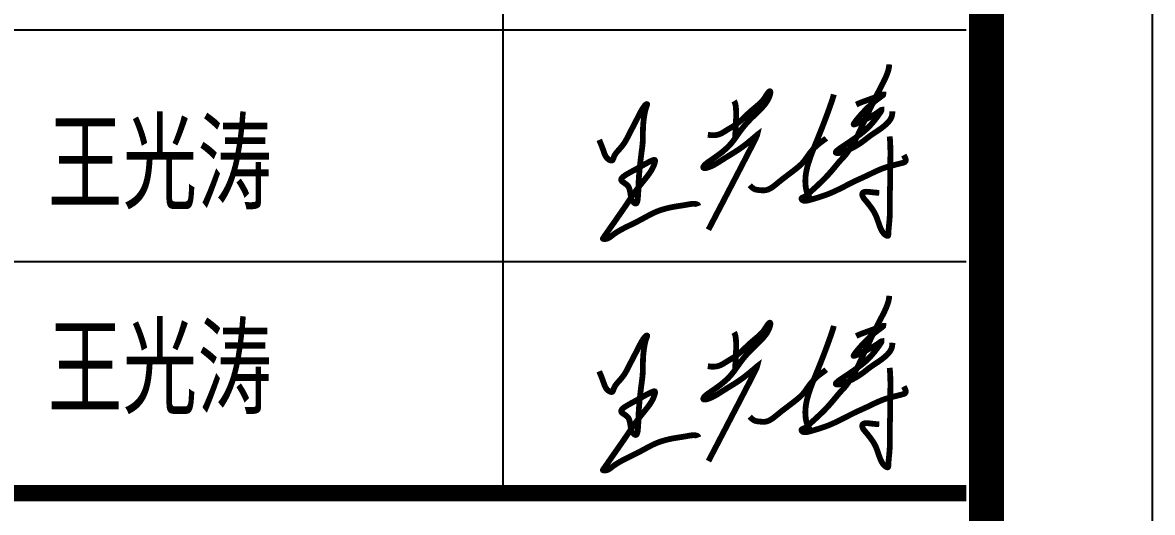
# Model space of a CAD drawing. Extents: x -33967 to 1773478, y -1022458 to -784650.
# Drawn here: x 860261 to 867071, y -1013893 to -1010937 of the extents above; entities that cross this region are included whole.
import ezdxf

# ---------------------------------------------------------------- set-up
doc = ezdxf.new("R2010")
doc.units = 0
doc.header["$LTSCALE"] = 1000
doc.header["$MEASUREMENT"] = 0
for name, color, linetype in [('PUB_TITLE', 4, 'Continuous'), ('TEXT', 7, 'Continuous'), ('图框文字', 120, 'Continuous')]:
    doc.layers.add(name, color=color, linetype=linetype)
doc.styles.add('_gyy_title_ST', font='', dxfattribs={"width": 0.8})
doc.styles.get('_gyy_title_ST').set_extended_font_data('SimSun')

# ---------------------------------------------------------------- blocks, each defined once
blk = doc.blocks.new('2')
at = {"color": 2, "lineweight": 25, "const_width": 25}
for points in [[(2532270.417695249, 1890332.817943089), (2532269.45811344, 1890320.720332131), (2532266.766886177, 1890308.048372529), (2532262.62529071, 1890294.914480654), (2532257.314604287, 1890281.431072879), (2532251.116104155, 1890267.710565573), (2532244.311067563, 1890253.86537511), (2532237.180771759, 1890240.007917859), (2532230.006493993, 1890226.250610193), (2532223.018711252, 1890212.683044633), (2532216.244699491, 1890199.303518292), (2532209.660934404, 1890186.087504435), (2532203.243891687, 1890173.010476328), (2532196.970047033, 1890160.047907232), (2532190.815876139, 1890147.175270413), (2532184.757854698, 1890134.368039135), (2532178.772458406, 1890121.601686662), (2532172.849970773, 1890108.881663759), (2532167.035906573, 1890096.333331199), (2532161.389588395, 1890084.112027253), (2532155.970338828, 1890072.373090197), (2532150.837480462, 1890061.271858302), (2532146.050335887, 1890050.963669843), (2532141.668227691, 1890041.603863091), (2532137.750478464, 1890033.347776321), (2532134.333909014, 1890026.29590247), (2532131.365333023, 1890020.32935313), (2532128.76906239, 1890015.27439456), (2532126.469409015, 1890010.957293015), (2532124.390684798, 1890007.204314752), (2532122.457201641, 1890003.841726029), (2532120.593271441, 1890000.695793103), (2532118.723206099, 1889997.592782231), (2532116.784273006, 1889994.389618583), (2532114.765561513, 1889991.065862985), (2532112.669116463, 1889987.631735176), (2532110.496982696, 1889984.097454895), (2532108.251205055, 1889980.473241882), (2532105.933828382, 1889976.769315876), (2532103.546897519, 1889972.995896615), (2532101.092457308, 1889969.16320384), (2532098.572893809, 1889965.284182482), (2532095.99195795, 1889961.382678245), (2532093.353741881, 1889957.485262025), (2532090.662337748, 1889953.618504719), (2532087.921837699, 1889949.808977223), (2532085.136333882, 1889946.083250433), (2532082.309918444, 1889942.467895246), (2532079.446683532, 1889938.989482559), (2532076.541515708, 1889935.651759468), (2532073.552479184, 1889932.367177865), (2532070.428432586, 1889929.025365845), (2532067.118234541, 1889925.5159515), (2532063.570743675, 1889921.728562922), (2532059.734818614, 1889917.552828206), (2532055.559317984, 1889912.878375444), (2532050.993100411, 1889907.594832729), (2532045.990815674, 1889901.621314331), (2532040.530278162, 1889894.994879226), (2532034.595093416, 1889887.782072567), (2532028.168866976, 1889880.049439508), (2532021.235204386, 1889871.863525201), (2532013.777711185, 1889863.290874799), (2532005.779992915, 1889854.398033457), (2531997.225655117, 1889845.251546325), (2531988.138889853, 1889835.934421498), (2531978.706235263, 1889826.595518832), (2531969.154816006, 1889817.400161124), (2531959.711756743, 1889808.51367117), (2531950.604182133, 1889800.101371765), (2531942.059216836, 1889792.328585707), (2531934.303985511, 1889785.360635792), (2531927.56561282, 1889779.362844818), (2531922.00472551, 1889774.450347914), (2531917.515958687, 1889770.537529555), (2531913.927449544, 1889767.48858655), (2531911.067335275, 1889765.167715707), (2531908.763753073, 1889763.439113836), (2531906.844840132, 1889762.166977745), (2531905.138733646, 1889761.215504244), (2531903.473570809, 1889760.44889014), (2531901.718406389, 1889759.749196856), (2531899.905965453, 1889759.069944266), (2531898.109890644, 1889758.382516857), (2531896.403824603, 1889757.658299117), (2531894.861409973, 1889756.868675531), (2531893.556289396, 1889755.985030589), (2531892.562105515, 1889754.978748776), (2531891.952500971, 1889753.82121458), (2531891.785094421, 1889752.499482713), (2531892.053408583, 1889751.063288796), (2531892.734942188, 1889749.578038671), (2531893.807193967, 1889748.109138184), (2531895.247662652, 1889746.72199318), (2531897.033846976, 1889745.482009503), (2531899.143245669, 1889744.454592997), (2531901.553357464, 1889743.705149508), (2531904.252931931, 1889743.286139998), (2531907.275722, 1889743.198245905), (2531910.666731439, 1889743.429203786), (2531914.470964016, 1889743.966750196), (2531918.7334235, 1889744.79862169), (2531923.49911366, 1889745.912554827), (2531928.813038263, 1889747.29628616), (2531934.720201079, 1889748.937552247), (2531941.231511728, 1889750.817957872), (2531948.221503248, 1889752.894580726), (2531955.530614525, 1889755.11836673), (2531962.99928445, 1889757.440261806), (2531970.467951912, 1889759.811211873), (2531977.777055799, 1889762.182162851), (2531984.767034999, 1889764.504060662), (2531991.278328403, 1889766.727851225), (2531997.196038477, 1889768.818447195), (2532002.583921995, 1889770.79662816), (2532007.550399312, 1889772.697140445), (2532012.20389078, 1889774.554730373), (2532016.652816752, 1889776.404144266), (2532021.005597583, 1889778.280128448), (2532025.370653624, 1889780.217429241), (2532029.856405229, 1889782.25079297), (2532034.548429445, 1889784.407471714), (2532039.440930088, 1889786.684740585), (2532044.505267668, 1889789.072380451), (2532049.712802697, 1889791.560172181), (2532055.034895684, 1889794.137896643), (2532060.44290714, 1889796.795334707), (2532065.908197575, 1889799.52226724), (2532071.402127501, 1889802.308475112), (2532076.905944832, 1889805.14510166), (2532082.440447111, 1889808.028740102), (2532088.036319284, 1889810.957346127), (2532093.724246301, 1889813.92887542), (2532099.534913107, 1889816.941283671), (2532105.49900465, 1889819.992526565), (2532111.647205879, 1889823.080559792), (2532118.010201741, 1889826.203339038), (2532124.59822055, 1889829.354732226), (2532131.339664097, 1889832.512256225), (2532138.142477539, 1889835.649340138), (2532144.914606034, 1889838.739413067), (2532151.563994738, 1889841.755904118), (2532157.998588811, 1889844.672242393), (2532164.126333408, 1889847.461856996), (2532169.855173687, 1889850.098177031), (2532175.121012272, 1889852.563147898), (2532179.971581644, 1889854.872780188), (2532184.482571752, 1889857.051600789), (2532188.729672544, 1889859.124136588), (2532192.788573966, 1889861.114914474), (2532196.734965967, 1889863.048461334), (2532200.644538495, 1889864.949304056), (2532204.592981498, 1889866.841969528), (2532208.638255671, 1889868.744512349), (2532212.767404702, 1889870.649097963), (2532216.949743029, 1889872.541419525), (2532221.154585088, 1889874.407170191), (2532225.351245316, 1889876.232043116), (2532229.509038148, 1889878.001731455), (2532233.597278022, 1889879.701928363), (2532237.585279375, 1889881.318326995), (2532241.462131455, 1889882.843092745), (2532245.296022761, 1889884.29427996), (2532249.174916603, 1889885.696415222), (2532253.186776293, 1889887.074025115), (2532257.419565141, 1889888.451636225), (2532261.961246458, 1889889.853775133), (2532266.899783555, 1889891.304968425), (2532272.323139744, 1889892.829742685), (2532278.281604225, 1889894.443937864), (2532284.674769769, 1889896.12864739), (2532291.364555034, 1889897.856278059), (2532298.212878682, 1889899.599236664), (2532305.081659372, 1889901.329930003), (2532311.832815764, 1889903.020764869), (2532318.328266519, 1889904.644148058), (2532324.429930297, 1889906.172486367), (2532329.981655801, 1889907.635416805), (2532334.755011911, 1889909.291497244), (2532338.503497549, 1889911.456515772), (2532340.980611639, 1889914.446260477), (2532341.939853103, 1889918.576519446), (2532341.134720865, 1889924.163080765), (2532338.318713846, 1889931.521732524), (2532333.245330971, 1889940.968262809)], [(2531487.562876066, 1890028.778338225), (2531501.426773776, 1890026.862557085), (2531513.554540931, 1890026.566842255), (2531524.148054552, 1890027.618890974), (2531533.40919166, 1890029.74640048), (2531541.539829276, 1890032.677068013), (2531548.74184442, 1890036.138590809), (2531555.217114114, 1890039.85866611), (2531561.167515379, 1890043.564991152), (2531566.768313857, 1890047.039356924), (2531572.088329667, 1890050.279929409), (2531577.169771549, 1890053.338968341), (2531582.054848245, 1890056.268733452), (2531586.785768496, 1890059.121484476), (2531591.40474104, 1890061.949481145), (2531595.95397462, 1890064.804983194), (2531600.475677975, 1890067.740250353), (2531605.001966416, 1890070.796998689), (2531609.524581533, 1890073.974769597), (2531614.025171484, 1890077.262560804), (2531618.48538443, 1890080.649370036), (2531622.88686853, 1890084.124195021), (2531627.211271943, 1890087.676033485), (2531631.440242829, 1890091.293883156), (2531635.555429347, 1890094.966741761), (2531639.553773166, 1890098.689108113), (2531643.493389986, 1890102.477485367), (2531647.447689017, 1890106.353877766), (2531651.49007947, 1890110.340289552), (2531655.693970554, 1890114.458724967), (2531660.13277148, 1890118.731188253), (2531664.879891456, 1890123.179683653), (2531670.008739694, 1890127.826215407), (2531675.557244213, 1890132.678118365), (2531681.421408272, 1890137.684049801), (2531687.461753943, 1890142.777997599), (2531693.538803295, 1890147.893949638), (2531699.513078398, 1890152.965893801), (2531705.245101322, 1890157.927817969), (2531710.595394138, 1890162.713710024), (2531715.424478914, 1890167.257557848), (2531719.630500145, 1890171.510769183), (2531723.262092014, 1890175.494431211), (2531726.405511128, 1890179.247050977), (2531729.147014094, 1890182.807135524), (2531731.572857518, 1890186.213191896), (2531733.769298009, 1890189.503727137), (2531735.822592173, 1890192.71724829), (2531737.818996616, 1890195.892262401), (2531739.82641549, 1890199.049856599), (2531741.839343119, 1890202.141438376), (2531743.833921371, 1890205.100995308), (2531745.786292114, 1890207.862514973), (2531747.672597216, 1890210.359984949), (2531749.468978547, 1890212.527392814), (2531751.151577973, 1890214.298726145), (2531752.696537363, 1890215.60797252), (2531754.079080974, 1890216.397065502), (2531755.270762609, 1890216.639722591), (2531756.242218462, 1890216.317607275), (2531756.964084726, 1890215.412383039), (2531757.406997594, 1890213.90571337), (2531757.541593259, 1890211.779261753), (2531757.338507913, 1890209.014691675), (2531756.768377749, 1890205.593666622), (2531755.795415672, 1890201.509157617), (2531754.358141436, 1890196.799365832), (2531752.388651507, 1890191.513799976), (2531749.819042348, 1890185.701968758), (2531746.581410427, 1890179.413380887), (2531742.607852207, 1890172.697545071), (2531737.830464156, 1890165.60397002), (2531732.181342737, 1890158.182164442), (2531725.635406406, 1890150.484082098), (2531718.338861564, 1890142.57145695), (2531710.480736606, 1890134.508468013), (2531702.250059923, 1890126.3592943), (2531693.835859907, 1890118.188114825), (2531685.427164951, 1890110.059108604), (2531677.213003446, 1890102.036454648), (2531669.382403785, 1890094.184331973), (2531662.08218408, 1890086.5498053), (2531655.29032132, 1890079.111482182), (2531648.942582218, 1890071.830855879), (2531642.974733483, 1890064.66941965), (2531637.322541825, 1890057.588666757), (2531631.921773954, 1890050.550090459), (2531626.708196581, 1890043.515184016), (2531621.617576418, 1890036.44544069), (2531616.585680378, 1890029.313049988), (2531611.548276199, 1890022.132986417), (2531606.441131823, 1890014.930920731), (2531601.200015193, 1890007.732523685), (2531595.76069425, 1890000.563466033), (2531590.058936937, 1889993.449418531), (2531584.030511196, 1889986.416051933), (2531577.611184969, 1889979.489036993), (2531570.763948465, 1889972.694044619), (2531563.560680958, 1889966.056746325), (2531556.100483987, 1889959.602813776), (2531548.482459093, 1889953.357918641), (2531540.805707818, 1889947.347732583), (2531533.1693317, 1889941.597927272), (2531525.67243228, 1889936.134174372), (2531518.414111099, 1889930.98214555), (2531511.483376163, 1889926.159260971), (2531504.92886135, 1889921.649934789), (2531498.789107001, 1889917.430329659), (2531493.102653462, 1889913.476608234), (2531487.908041075, 1889909.764933168), (2531483.243810183, 1889906.271467115), (2531479.14850113, 1889902.972372727), (2531475.660654259, 1889899.843812658), (2531472.816056871, 1889896.874479524), (2531470.639484093, 1889894.103185784), (2531469.152958011, 1889891.581273859), (2531468.378500712, 1889889.360086171), (2531468.338134279, 1889887.49096514), (2531469.0538808, 1889886.025253187), (2531470.547762359, 1889885.014292733), (2531472.841801041, 1889884.509426201), (2531475.935078721, 1889884.546104243), (2531479.734916428, 1889885.096210446), (2531484.125694979, 1889886.115736631), (2531488.991795193, 1889887.560674616), (2531494.217597887, 1889889.387016223), (2531499.687483879, 1889891.550753269), (2531505.285833986, 1889894.007877577), (2531510.897029027, 1889896.714380964), (2531516.436342946, 1889899.63328438), (2531521.942622197, 1889902.755725287), (2531527.485606362, 1889906.079870278), (2531533.135035019, 1889909.603885944), (2531538.960647752, 1889913.325938877), (2531545.03218414, 1889917.244195668), (2531551.419383765, 1889921.35682291), (2531558.191986207, 1889925.661987193), (2531565.39006113, 1889930.152354025), (2531572.934998527, 1889934.798584567), (2531580.718518474, 1889939.565838896), (2531588.632341046, 1889944.419277089), (2531596.56818632, 1889949.324059223), (2531604.417774371, 1889954.245345374), (2531612.072825275, 1889959.148295619), (2531619.425059108, 1889963.998070034), (2531626.38974848, 1889968.765329681), (2531632.97637614, 1889973.44273956), (2531639.217977372, 1889978.028465654), (2531645.14758746, 1889982.520673947), (2531650.798241689, 1889986.917530423), (2531656.202975342, 1889991.217201067), (2531661.394823702, 1889995.417851861), (2531666.406822054, 1889999.51764879), (2531671.260994024, 1890003.51139621), (2531675.9353166, 1890007.380451962), (2531680.396755117, 1890011.102812261), (2531684.612274905, 1890014.65647332), (2531688.548841298, 1890018.019431353), (2531692.173419625, 1890021.169682574), (2531695.452975221, 1890024.085223197), (2531698.354473416, 1890026.744049435), (2531700.427483778, 1890028.308634328), (2531699.551992808, 1890024.67935822), (2531693.190591246, 1890010.941078281), (2531678.805869829, 1889982.178651681), (2531653.860419294, 1889933.476935589), (2531615.816830379, 1889859.920787175), (2531562.137693823, 1889756.595063609), (2531490.285600361, 1889618.584622061)], [(2531018.809970345, 1890006.540691413), (2531024.359767056, 1889993.207472078), (2531028.818872174, 1889982.074891045), (2531032.354748399, 1889972.864322677), (2531035.134858433, 1889965.297141343), (2531037.326664975, 1889959.094721406), (2531039.097630727, 1889953.978437233), (2531040.615218389, 1889949.669663189), (2531042.046890661, 1889945.889773641), (2531043.53292791, 1889942.405004171), (2531045.104881165, 1889939.161035236), (2531046.767119118, 1889936.148408509), (2531048.524010465, 1889933.357665665), (2531050.379923899, 1889930.779348376), (2531052.339228114, 1889928.403998317), (2531054.406291804, 1889926.222157161), (2531056.585483663, 1889924.224366582), (2531058.872192531, 1889922.408564668), (2531061.225887835, 1889920.802275156), (2531063.597059146, 1889919.440418199), (2531065.936196037, 1889918.357913949), (2531068.19378808, 1889917.589682559), (2531070.320324849, 1889917.170644179), (2531072.266295914, 1889917.135718962), (2531073.982190849, 1889917.51982706), (2531075.435002599, 1889918.342853694), (2531076.657737602, 1889919.564544366), (2531077.699905671, 1889921.129609643), (2531078.611016617, 1889922.982760097), (2531079.440580251, 1889925.068706297), (2531080.238106386, 1889927.332158812), (2531081.053104832, 1889929.717828213), (2531081.935085403, 1889932.170425068), (2531082.930645755, 1889934.64872479), (2531084.074734926, 1889937.167762157), (2531085.3993898, 1889939.756636789), (2531086.93664726, 1889942.444448306), (2531088.71854419, 1889945.260296328), (2531090.777117475, 1889948.233280476), (2531093.144403997, 1889951.39250037), (2531095.85244064, 1889954.76705563), (2531098.915304376, 1889958.378286027), (2531102.275232525, 1889962.216491943), (2531105.856502497, 1889966.264213908), (2531109.583391699, 1889970.503992455), (2531113.380177541, 1889974.918368115), (2531117.171137431, 1889979.489881421), (2531120.880548778, 1889984.201072902), (2531124.432688991, 1889989.034483093), (2531127.771979737, 1889993.976774831), (2531130.923419722, 1889999.031100183), (2531133.932151914, 1890004.204733521), (2531136.843319275, 1890009.50494922), (2531139.702064774, 1890014.939021652), (2531142.553531373, 1890020.514225191), (2531145.442862041, 1890026.237834209), (2531148.415199741, 1890032.11712308), (2531151.505251046, 1890038.15572889), (2531154.705976958, 1890044.342739572), (2531157.999902085, 1890050.663605771), (2531161.369551035, 1890057.103778134), (2531164.797448417, 1890063.648707306), (2531168.266118838, 1890070.283843933), (2531171.758086907, 1890076.994638661), (2531175.255877233, 1890083.766542136), (2531178.742014731, 1890090.575790148), (2531182.199025549, 1890097.361759073), (2531185.609436145, 1890104.054610427), (2531188.955772973, 1890110.584505733), (2531192.22056249, 1890116.881606508), (2531195.386331151, 1890122.876074272), (2531198.435605413, 1890128.498070545), (2531201.350911733, 1890133.677756846), (2531204.116960603, 1890138.359844402), (2531206.727198677, 1890142.547243279), (2531209.177256644, 1890146.257413246), (2531211.462765194, 1890149.507814077), (2531213.579355018, 1890152.315905543), (2531215.522656805, 1890154.699147418), (2531217.288301245, 1890156.674999472), (2531218.871919029, 1890158.260921478), (2531220.2713254, 1890159.478010496), (2531221.493073808, 1890160.361912738), (2531222.545902258, 1890160.951911703), (2531223.438548753, 1890161.287290891), (2531224.179751297, 1890161.407333801), (2531224.778247895, 1890161.351323933), (2531225.242776548, 1890161.158544787), (2531225.582075263, 1890160.868279862), (2531225.803910947, 1890160.509628119), (2531225.912166133, 1890160.07095037), (2531225.909752254, 1890159.530422887), (2531225.799580748, 1890158.866221941), (2531225.584563051, 1890158.056523807), (2531225.2676106, 1890157.079504756), (2531224.851634829, 1890155.913341061), (2531224.339547175, 1890154.536208994), (2531223.735958182, 1890152.929194537), (2531223.052274825, 1890151.085022506), (2531222.301603184, 1890148.999327427), (2531221.497049342, 1890146.667743823), (2531220.651719381, 1890144.085906221), (2531219.778719383, 1890141.249449146), (2531218.891155429, 1890138.154007123), (2531218.0021336, 1890134.795214677), (2531217.123303852, 1890131.17355637), (2531216.260491622, 1890127.308916919), (2531215.418066219, 1890123.226031077), (2531214.600396954, 1890118.949633596), (2531213.811853136, 1890114.50445923), (2531213.056804076, 1890109.915242731), (2531212.339619083, 1890105.206718854), (2531211.664667468, 1890100.40362235), (2531211.035832889, 1890095.531172891), (2531210.455056408, 1890090.616529819), (2531209.923793433, 1890085.687337393), (2531209.443499377, 1890080.771239871), (2531209.015629647, 1890075.895881514), (2531208.641639655, 1890071.088906581), (2531208.322984811, 1890066.377959331), (2531208.061120524, 1890061.790684022), (2531207.856046179, 1890057.345510162), (2531207.701937056, 1890053.024008245), (2531207.591512409, 1890048.79853401), (2531207.517491492, 1890044.6414432), (2531207.472593558, 1890040.525091553), (2531207.449537863, 1890036.421834812), (2531207.441043659, 1890032.304028715), (2531207.439830201, 1890028.144029006), (2531207.436917841, 1890023.91225145), (2531207.416531321, 1890019.571351912), (2531207.361196482, 1890015.082046288), (2531207.253439162, 1890010.405050468), (2531207.075785203, 1890005.501080346), (2531206.810760445, 1890000.330851815), (2531206.440890728, 1889994.855080766), (2531205.948701891, 1889989.034483093), (2531205.322327282, 1889982.833771283), (2531204.572330275, 1889976.233644204), (2531203.714881751, 1889969.218797319), (2531202.766152591, 1889961.77392609), (2531201.742313677, 1889953.883725979), (2531200.659535889, 1889945.532892451), (2531199.533990108, 1889936.706120966), (2531198.381847217, 1889927.388106989), (2531197.219929734, 1889917.594477693), (2531196.067666739, 1889907.464587098), (2531194.945138948, 1889897.168720937), (2531193.872427079, 1889886.877164941), (2531192.86961185, 1889876.760204843), (2531191.956773978, 1889866.988126375), (2531191.15399418, 1889857.731215269), (2531190.481353175, 1889849.159757256), (2531189.951727203, 1889841.399284178), (2531189.549174609, 1889834.396312306), (2531189.250549258, 1889828.052604021), (2531189.032705019, 1889822.269921706), (2531188.872495758, 1889816.950027739), (2531188.746775344, 1889811.994684502), (2531188.632397644, 1889807.305654377), (2531188.506216525, 1889802.784699743), (2531188.349914432, 1889798.35286583), (2531188.164488123, 1889794.008329259), (2531187.955762934, 1889789.768549496), (2531187.729564202, 1889785.650986012), (2531187.491717262, 1889781.673098272), (2531187.248047449, 1889777.852345747), (2531187.004380099, 1889774.206187903), (2531186.76654055, 1889770.75208421), (2531186.539140371, 1889767.504099357), (2531186.321936068, 1889764.462718921), (2531186.113470386, 1889761.625033698), (2531185.912286065, 1889758.988134488), (2531185.716925849, 1889756.549112085), (2531185.525932478, 1889754.305057291), (2531185.337848696, 1889752.253060902), (2531185.151217245, 1889750.390213715), (2531184.963367716, 1889748.708513879), (2531184.766777105, 1889747.179588949), (2531184.552709254, 1889745.769973829), (2531184.312428006, 1889744.446203425), (2531184.037197208, 1889743.17481264), (2531183.718280702, 1889741.922336381), (2531183.346942332, 1889740.655309552), (2531182.914445942, 1889739.340267058), (2531182.411327056, 1889737.960233639), (2531181.825207911, 1889736.564193379), (2531181.142982427, 1889735.217620193), (2531180.351544522, 1889733.985988), (2531179.437788114, 1889732.934770716), (2531178.38860712, 1889732.129442261), (2531177.19089546, 1889731.635476551), (2531175.83154705, 1889731.518347502), (2531174.30740645, 1889731.823159402), (2531172.655120779, 1889732.513538001), (2531170.921287797, 1889733.532739421), (2531169.152505263, 1889734.824019783), (2531167.395370937, 1889736.330635207), (2531165.696482579, 1889737.995841814), (2531164.102437949, 1889739.762895723), (2531162.659834805, 1889741.575053056), (2531161.402893456, 1889743.39472712), (2531160.316324396, 1889745.260959969), (2531159.372460666, 1889747.231950842), (2531158.54363531, 1889749.365898981), (2531157.80218137, 1889751.721003625), (2531157.120431886, 1889754.355464015), (2531156.470719903, 1889757.327479391), (2531155.825378461, 1889760.695248994), (2531155.160623544, 1889764.487629985), (2531154.468202901, 1889768.616111209), (2531153.743747222, 1889772.962839432), (2531152.982887198, 1889777.409961421), (2531152.181253518, 1889781.839623942), (2531151.334476871, 1889786.133973761), (2531150.43818795, 1889790.175157644), (2531149.488017444, 1889793.845322357), (2531148.480081693, 1889797.055956746), (2531147.412439636, 1889799.835917972), (2531146.283635864, 1889802.243405276), (2531145.092214967, 1889804.336617897), (2531143.836721533, 1889806.173755075), (2531142.515700155, 1889807.813016053), (2531141.127695421, 1889809.312600069), (2531139.671251921, 1889810.730706364), (2531138.145642052, 1889812.116319273), (2531136.553049445, 1889813.481563513), (2531134.896385533, 1889814.829348891), (2531133.178561754, 1889816.162585219), (2531131.402489543, 1889817.484182308), (2531129.571080337, 1889818.797049965), (2531127.687245572, 1889820.104098003), (2531125.753896684, 1889821.40823623), (2531123.783653488, 1889822.714314433), (2531121.827969321, 1889824.034942293), (2531119.948005897, 1889825.38466947), (2531118.204924933, 1889826.778045621), (2531116.659888142, 1889828.229620405), (2531115.374057241, 1889829.753943479), (2531114.408593945, 1889831.365564503), (2531113.824659969, 1889833.079033133), (2531113.680261381, 1889834.908656569), (2531114.020781663, 1889836.867772176), (2531114.888448648, 1889838.969474858), (2531116.32549017, 1889841.22685952), (2531118.374134064, 1889843.653021068), (2531121.076608162, 1889846.261054406), (2531124.4751403, 1889849.064054439), (2531128.61195831, 1889852.075116073), (2531133.49676893, 1889855.296421842), (2531139.009194512, 1889858.686504801), (2531144.996336311, 1889862.192985632), (2531151.305295581, 1889865.76348502), (2531157.783173578, 1889869.345623648), (2531164.277071557, 1889872.8870222), (2531170.634090772, 1889876.33530136), (2531176.701332479, 1889879.638081811), (2531182.363273065, 1889882.756564111), (2531187.653889447, 1889885.70626831), (2531192.644533675, 1889888.516294331), (2531197.406557798, 1889891.2157421), (2531202.011313867, 1889893.833711541), (2531206.53015393, 1889896.399302576), (2531211.034430037, 1889898.941615131), (2531215.595494239, 1889901.48974913), (2531220.259458234, 1889904.059224623), (2531224.971472319, 1889906.611242167), (2531229.651446441, 1889909.093422446), (2531234.219290546, 1889911.453386144), (2531238.59491458, 1889913.638753944), (2531242.698228492, 1889915.59714653), (2531246.449142226, 1889917.276184585), (2531249.76756573, 1889918.623488794), (2531252.589912322, 1889919.590317382), (2531254.918608817, 1889920.142478736), (2531256.7725854, 1889920.24941879), (2531258.170772256, 1889919.880583472), (2531259.132099572, 1889919.005418713), (2531259.675497534, 1889917.593370446), (2531259.819896326, 1889915.613884598), (2531259.584226137, 1889913.036407102), (2531258.98401955, 1889909.847115929), (2531258.021218758, 1889906.099117215), (2531256.694368348, 1889901.862249137), (2531255.002012911, 1889897.206349871), (2531252.942697037, 1889892.201257594), (2531250.514965315, 1889886.916810483), (2531247.717362336, 1889881.422846714), (2531244.54843269, 1889875.789204465), (2531241.013758938, 1889870.073839807), (2531237.147075533, 1889864.287180396), (2531232.989154898, 1889858.427771783), (2531228.580769456, 1889852.494159518), (2531223.962691633, 1889846.484889152), (2531219.175693851, 1889840.398506236), (2531214.260548534, 1889834.233556321), (2531209.258028106, 1889827.988584958), (2531204.207449171, 1889821.666502413), (2531199.142305048, 1889815.287677811), (2531194.094633237, 1889808.876844994), (2531189.096471238, 1889802.458737805), (2531184.179856551, 1889796.058090084), (2531179.376826674, 1889789.699635672), (2531174.719419108, 1889783.408108411), (2531170.239671351, 1889777.208242143), (2531165.940011142, 1889771.091549136), (2531161.704427163, 1889764.91665537), (2531157.387298337, 1889758.508965249), (2531152.843003584, 1889751.693883182), (2531147.925921827, 1889744.296813573), (2531142.490431986, 1889736.143160829), (2531136.390912983, 1889727.058329357), (2531129.481743739, 1889716.867723561), (2531121.685987589, 1889705.48719822), (2531113.201445523, 1889693.194409586), (2531104.294602946, 1889680.357464285), (2531095.23194526, 1889667.344468941), (2531086.279957869, 1889654.523530178), (2531077.705126177, 1889642.262754621), (2531069.773935588, 1889630.930248895), (2531062.752871504, 1889620.894119623), (2531056.842890153, 1889612.431780501), (2531051.982831051, 1889605.457873504), (2531048.046004537, 1889599.796347677), (2531044.90572095, 1889595.271152064), (2531042.43529063, 1889591.706235713), (2531040.508023914, 1889588.925547668), (2531038.997231143, 1889586.753036974), (2531037.776222656, 1889585.012652676), (2531036.745005783, 1889583.553805698), (2531035.910375827, 1889582.327754464), (2531035.305825081, 1889581.311219281), (2531034.964845839, 1889580.480920451), (2531034.920930395, 1889579.813578278), (2531035.207571042, 1889579.285913067), (2531035.858260074, 1889578.874645121), (2531036.906489785, 1889578.556494744), (2531038.369734335, 1889578.316184597), (2531040.201395348, 1889578.170446773), (2531042.338856315, 1889578.144015719), (2531044.719500726, 1889578.261625886), (2531047.280712071, 1889578.548011723), (2531049.959873842, 1889579.027907679), (2531052.694369529, 1889579.726048203), (2531055.421582622, 1889580.667167745), (2531058.092730502, 1889581.866300981), (2531060.714366105, 1889583.2996835), (2531063.306876262, 1889584.93385112), (2531065.890647799, 1889586.735339656), (2531068.486067544, 1889588.670684925), (2531071.113522324, 1889590.706422745), (2531073.793398969, 1889592.809088931), (2531076.546084305, 1889594.945219301), (2531079.389780916, 1889597.087412053), (2531082.333954408, 1889599.232514919), (2531085.385886144, 1889601.383438013), (2531088.552857484, 1889603.54309145), (2531091.842149792, 1889605.714385341), (2531095.261044428, 1889607.900229804), (2531098.816822755, 1889610.103534949), (2531102.516766135, 1889612.327210892), (2531106.368883942, 1889614.574895174), (2531110.384097604, 1889616.853135046), (2531114.57405656, 1889619.169205183), (2531118.950410251, 1889621.530380263), (2531123.524808114, 1889623.943934964), (2531128.308899594, 1889626.417143961), (2531133.314334126, 1889628.957281934), (2531138.552761153, 1889631.571623557), (2531144.031461522, 1889634.267686019), (2531149.740241718, 1889637.053956544), (2531155.664539631, 1889639.939164866), (2531161.789793155, 1889642.932040719), (2531168.101440181, 1889646.041313837), (2531174.584918602, 1889649.275713954), (2531181.22566631, 1889652.643970804), (2531188.009121196, 1889656.154814122), (2531194.913440202, 1889659.806546392), (2531201.887656464, 1889663.555761097), (2531208.873522166, 1889667.348624473), (2531215.812789491, 1889671.131302754), (2531222.647210626, 1889674.849962175), (2531229.318537754, 1889678.45076897), (2531235.76852306, 1889681.879889373), (2531241.938918728, 1889685.083489619), (2531247.792349113, 1889688.021800632), (2531253.374927248, 1889690.711312096), (2531258.753638336, 1889693.182578384), (2531263.995467582, 1889695.46615387), (2531269.167400187, 1889697.592592926), (2531274.336421357, 1889699.592449925), (2531279.569516294, 1889701.496279242), (2531284.933670202, 1889703.334635249), (2531290.483247852, 1889705.131767427), (2531296.222132289, 1889706.886705688), (2531302.141586124, 1889708.59217505), (2531308.232871969, 1889710.240900533), (2531314.487252437, 1889711.825607155), (2531320.89599014, 1889713.339019936), (2531327.450347689, 1889714.773863894), (2531334.141587697, 1889716.122864049), (2531340.950536692, 1889717.38189789), (2531347.81627686, 1889718.559452796), (2531354.667454304, 1889719.667168612), (2531361.432715128, 1889720.716685189), (2531368.040705432, 1889721.719642373), (2531374.420071321, 1889722.687680013), (2531380.499458896, 1889723.632437956), (2531386.20751426, 1889724.565556052), (2531391.496304092, 1889725.493218013), (2531396.411577365, 1889726.399783016), (2531401.022503631, 1889727.264154101), (2531405.39825244, 1889728.06523431), (2531409.607993343, 1889728.781926684), (2531413.72089589, 1889729.393134264), (2531417.806129631, 1889729.877760092), (2531421.932864117, 1889730.214707209), (2531426.13531986, 1889730.374633637), (2531430.307921218, 1889730.295217323), (2531434.310143512, 1889729.905891194), (2531438.001462063, 1889729.136088176), (2531441.24135219, 1889727.915241198), (2531443.889289214, 1889726.172783186), (2531445.804748456, 1889723.838147068), (2531446.847205235, 1889720.840765771)], [(2531600.737890768, 1890174.611992029), (2531603.001923858, 1890170.921883315), (2531604.830738825, 1890166.587470477), (2531606.274942426, 1890161.727212869), (2531607.385141422, 1890156.459569847), (2531608.211942569, 1890150.903000768), (2531608.805952627, 1890145.175964986), (2531609.217778354, 1890139.396921857), (2531609.498026509, 1890133.684330737), (2531609.689712991, 1890128.127397286), (2531609.805490258, 1890122.69831238), (2531609.850419911, 1890117.3400132), (2531609.82956355, 1890111.995436928), (2531609.747982774, 1890106.607520744), (2531609.610739183, 1890101.11920183), (2531609.422894376, 1890095.473417365), (2531609.189509954, 1890089.613104533), (2531608.913477951, 1890083.450862742), (2531608.589012142, 1890076.777940319), (2531608.208156737, 1890069.355247819), (2531607.762955946, 1890060.943695798), (2531607.245453978, 1890051.304194811), (2531606.647695043, 1890040.197655412), (2531605.961723351, 1890027.384988158), (2531605.179583112, 1890012.627103604)], [(2532031.404191265, 1890202.886571801), (2532029.421097541, 1890195.179715201), (2532025.893072452, 1890183.73032319), (2532021.094123277, 1890169.269427577), (2532015.298257297, 1890152.528060175), (2532008.779481794, 1890134.237252796), (2532001.811804048, 1890115.128037251), (2531994.66923134, 1890095.931445352), (2531987.625770951, 1890077.37850891), (2531980.90490378, 1890060.050267208), (2531974.5280052, 1890043.927789412), (2531968.465924204, 1890028.842152158), (2531962.689509784, 1890014.624432082), (2531957.169610931, 1890001.105705822), (2531951.877076637, 1889988.117050014), (2531946.782755894, 1889975.489541293), (2531941.857497694, 1889963.054256297), (2531937.08624037, 1889950.678192141), (2531932.510279618, 1889938.372027852), (2531928.185000475, 1889926.182362938), (2531924.165787977, 1889914.155796905), (2531920.508027161, 1889902.338929259), (2531917.267103065, 1889890.778359508), (2531914.498400724, 1889879.520687158), (2531912.257305176, 1889868.612511715), (2531910.581954263, 1889858.096549318), (2531909.441497047, 1889847.999982633), (2531908.787835398, 1889838.346110957), (2531908.572871184, 1889829.158233588), (2531908.748506271, 1889820.459649823), (2531909.26664253, 1889812.273658959), (2531910.079181829, 1889804.623560295), (2531911.138026035, 1889797.532653127), (2531912.41208185, 1889790.999481132), (2531913.938275298, 1889784.923565505), (2531915.77053724, 1889779.179671818), (2531917.962798534, 1889773.642565645), (2531920.568990038, 1889768.18701256), (2531923.643042611, 1889762.687778134), (2531927.238887112, 1889757.019627943), (2531931.410454398, 1889751.05732756)], [(2532127.975128792, 1890159.100875509), (2532135.167060155, 1890162.519144802), (2532142.601419234, 1890165.746317067), (2532150.275134454, 1890168.836554431), (2532158.185134239, 1890171.844019018), (2532166.328347017, 1890174.822872954), (2532174.701701212, 1890177.827278365), (2532183.30212525, 1890180.911397379), (2532192.126547558, 1890184.129392118), (2532201.121778737, 1890187.498975148), (2532210.034158093, 1890190.892060782), (2532218.559907112, 1890194.144113773), (2532226.395247275, 1890197.09059887), (2532233.236400066, 1890199.566980827), (2532238.779586969, 1890201.408724395), (2532242.721029468, 1890202.451294326), (2532244.756949045, 1890202.53015537), (2532244.681587894, 1890201.525227467), (2532242.681271047, 1890199.494251302), (2532239.040344249, 1890196.539422748), (2532234.043153242, 1890192.762937678), (2532227.974043769, 1890188.266991963), (2532221.117361574, 1890183.153781476), (2532213.757452398, 1890177.52550209), (2532206.178661986, 1890171.484349677), (2532198.62578666, 1890165.128772964), (2532191.185425067, 1890158.54223209), (2532183.904626433, 1890151.804440048), (2532176.830439983, 1890144.995109831), (2532170.009914946, 1890138.193954434), (2532163.490100546, 1890131.480686849), (2532157.31804601, 1890124.935020068), (2532151.540800564, 1890118.636667087), (2532146.197571898, 1890112.655461979), (2532141.296201548, 1890107.021723141), (2532136.836689515, 1890101.755890052), (2532132.819035798, 1890096.87840219), (2532129.243240398, 1890092.409699033), (2532126.109303315, 1890088.370220061), (2532123.417224548, 1890084.780404751), (2532121.167004098, 1890081.660692582), (2532119.365119967, 1890079.027435116), (2532118.043962163, 1890076.880632252), (2532117.242398697, 1890075.216195973), (2532116.999297581, 1890074.030038261), (2532117.353526824, 1890073.3180711), (2532118.343954437, 1890073.076206471), (2532120.009448432, 1890073.300356359), (2532122.388876819, 1890073.986432744), (2532125.503719369, 1890075.124556557), (2532129.305902896, 1890076.681684511), (2532133.729965972, 1890078.618982266), (2532138.710447172, 1890080.897615481), (2532144.181885067, 1890083.478749815), (2532150.078818232, 1890086.323550929), (2532156.33578524, 1890089.393184481), (2532162.887324665, 1890092.648816133), (2532169.664224868, 1890096.054336685), (2532176.582273366, 1890099.584537508), (2532183.553507464, 1890103.216935115), (2532190.489964467, 1890106.929046019), (2532197.30368168, 1890110.698386734), (2532203.906696407, 1890114.502473772), (2532210.211045955, 1890118.318823646), (2532216.128767628, 1890122.124952869), (2532221.566443664, 1890125.864653331), (2532226.408836029, 1890129.346818432), (2532230.535251625, 1890132.346616948), (2532233.82499735, 1890134.639217657), (2532236.157380103, 1890135.999789333), (2532237.411706785, 1890136.203500755), (2532237.467284296, 1890135.025520698), (2532236.203419534, 1890132.24101794), (2532233.550219557, 1890127.714753119), (2532229.640992045, 1890121.669854319), (2532224.659844835, 1890114.419041489), (2532218.790885764, 1890106.275034576), (2532212.218222671, 1890097.550553526), (2532205.125963392, 1890088.558318288), (2532197.698215763, 1890079.611048808), (2532190.119087623, 1890071.021465034), (2532182.544729858, 1890063.039947335), (2532175.019465544, 1890055.667517764), (2532167.55966081, 1890048.8428588), (2532160.18168178, 1890042.504652918), (2532152.901894583, 1890036.591582596), (2532145.736665345, 1890031.042330309), (2532138.702360191, 1890025.795578533), (2532131.815345249, 1890020.790009746), (2532125.083121763, 1890015.969416193), (2532118.477731446, 1890011.29802919), (2532111.96235113, 1890006.745189826), (2532105.500157646, 1890002.280239184), (2532099.054327824, 1889997.872518354), (2532092.588038497, 1889993.491368419), (2532086.064466494, 1889989.106130468), (2532079.446788648, 1889984.686145585), (2532072.740118193, 1889980.219490844), (2532066.117313973, 1889975.76918726), (2532059.793171238, 1889971.416991835), (2532053.982485236, 1889967.244661572), (2532048.900051215, 1889963.333953471), (2532044.760664423, 1889959.766624535), (2532041.77912011, 1889956.624431766), (2532040.170213523, 1889953.989132165), (2532040.091461034, 1889951.93021919), (2532041.471263509, 1889950.468132116), (2532044.180742936, 1889949.611046674), (2532048.091021304, 1889949.367138594), (2532053.073220602, 1889949.744583606), (2532058.998462818, 1889950.751557443), (2532065.73786994, 1889952.396235833), (2532073.162563958, 1889954.686794508), (2532081.140258072, 1889957.614035783), (2532089.525030328, 1889961.099268316), (2532098.167549985, 1889965.046427346), (2532106.918486298, 1889969.359448117), (2532115.628508527, 1889973.94226587), (2532124.148285929, 1889978.698815846), (2532132.328487762, 1889983.533033287), (2532140.019783285, 1889988.348853435), (2532147.114095207, 1889993.066903712), (2532153.668360061, 1889997.674580258), (2532159.780767831, 1890002.175971396), (2532165.549508499, 1890006.575165445), (2532171.072772052, 1890010.876250727), (2532176.448748472, 1890015.083315563), (2532181.775627744, 1890019.200448274), (2532187.151599853, 1890023.231737182), (2532192.652011989, 1890027.183314464), (2532198.260840166, 1890031.069487725), (2532203.939217607, 1890034.906608426), (2532209.64827753, 1890038.711028028), (2532215.349153159, 1890042.499097992), (2532221.002977714, 1890046.28716978), (2532226.570884416, 1890050.091594852), (2532232.014006486, 1890053.92872467), (2532237.297227459, 1890057.81133373), (2532242.400432126, 1890061.737888671), (2532247.307255593, 1890065.703279169), (2532252.001332965, 1890069.702394897), (2532256.466299348, 1890073.73012553), (2532260.685789845, 1890077.781360743), (2532264.643439563, 1890081.85099021), (2532268.322883608, 1890085.933903606), (2532271.704347475, 1890090.047133221), (2532274.754418219, 1890094.296281812), (2532277.436273289, 1890098.809094751), (2532279.713090132, 1890103.713317411), (2532281.548046194, 1890109.136695164), (2532282.904318923, 1890115.206973383), (2532283.745085766, 1890122.05189744), (2532284.03352417, 1890129.799212707)], [(2531668.740090188, 1889810.704696055), (2531674.163102387, 1889804.732194318), (2531679.243602328, 1889800.111081161), (2531683.988878765, 1889796.654957796), (2531688.406220449, 1889794.177425438), (2531692.502916135, 1889792.492085301), (2531696.286254575, 1889791.412538599), (2531699.763524522, 1889790.752386544), (2531702.942014728, 1889790.325230351), (2531705.836786707, 1889789.97525235), (2531708.493993014, 1889789.668959335), (2531710.967558965, 1889789.403439217), (2531713.311409873, 1889789.175779906), (2531715.579471055, 1889788.983069313), (2531717.825667828, 1889788.82239535), (2531720.103925504, 1889788.690845927), (2531722.4681694, 1889788.585508953), (2531724.96188002, 1889788.509297204), (2531727.586758628, 1889788.4884229), (2531730.334061678, 1889788.554923127), (2531733.19504562, 1889788.740834969), (2531736.16096691, 1889789.078195513), (2531739.223082, 1889789.599041841), (2531742.372647342, 1889790.335411039), (2531745.60091939, 1889791.319340193), (2531748.899640143, 1889792.574614428), (2531752.262493792, 1889794.092011041), (2531755.683650073, 1889795.854055367), (2531759.157278723, 1889797.843272743), (2531762.677549478, 1889800.042188507), (2531766.238632076, 1889802.433327996), (2531769.834696253, 1889804.999216547), (2531773.459911746, 1889807.722379496), (2531777.128366921, 1889810.597962803), (2531780.933824658, 1889813.671594927), (2531784.989966468, 1889817.001524944), (2531789.41047386, 1889820.646001935), (2531794.309028343, 1889824.66327498), (2531799.799311428, 1889829.111593156), (2531805.995004624, 1889834.049205545), (2531813.009789441, 1889839.534361225), (2531820.895648287, 1889845.590359747), (2531829.45776716, 1889852.100702547), (2531838.439632956, 1889858.913941532), (2531847.584732572, 1889865.87862861), (2531856.636552903, 1889872.843315688), (2531865.338580847, 1889879.656554673), (2531873.4343033, 1889886.166897474), (2531880.667207157, 1889892.222895995), (2531886.853652474, 1889897.720186976), (2531892.101491933, 1889902.74274647), (2531896.591451375, 1889907.421635363), (2531900.504256642, 1889911.887914539), (2531904.020633575, 1889916.272644882), (2531907.321308014, 1889920.706887277), (2531910.587005802, 1889925.321702608), (2531913.99845278, 1889930.248151759), (2531917.708682782, 1889935.582103376), (2531921.759961625, 1889941.278657137), (2531926.166863119, 1889947.257720483), (2531930.943961074, 1889953.439200855), (2531936.1058293, 1889959.74300569), (2531941.667041608, 1889966.089042431), (2531947.642171808, 1889972.397218515), (2531954.04579371, 1889978.587441384), (2531960.84584251, 1889984.578161951), (2531967.823698939, 1889990.282005027), (2531974.714105116, 1889995.610138897), (2531981.251803157, 1890000.473731846), (2531987.171535181, 1890004.783952159), (2531992.208043304, 1890008.451968121), (2531996.096069645, 1890011.388948017), (2531998.57035632, 1890013.50606013)], [(2532272.49773804, 1890021.547835514), (2532273.834541913, 1890005.995952758), (2532274.74789813, 1889990.728179754), (2532275.305313267, 1889975.734296307), (2532275.574293901, 1889961.004082224), (2532275.622346609, 1889946.527317307), (2532275.516977967, 1889932.293781363), (2532275.325694552, 1889918.293254196), (2532275.116002939, 1889904.515515612), (2532274.942453908, 1889890.973169266), (2532274.807775043, 1889877.77011422), (2532274.701738132, 1889865.033073385), (2532274.614114961, 1889852.888769675), (2532274.534677317, 1889841.463926001), (2532274.453196987, 1889830.885265276), (2532274.359445757, 1889821.279510412), (2532274.243195415, 1889812.773384321), (2532274.097626997, 1889805.438083471), (2532273.929558543, 1889799.122698554), (2532273.749217341, 1889793.620793815), (2532273.566830682, 1889788.7259335), (2532273.392625854, 1889784.231681857), (2532273.236830147, 1889779.931603131), (2532273.10967085, 1889775.61926157), (2532273.021375252, 1889771.088221418), (2532272.979102456, 1889766.176672469), (2532272.977738818, 1889760.9013067), (2532273.009102505, 1889755.323441635), (2532273.065011686, 1889749.504394797), (2532273.137284531, 1889743.50548371), (2532273.217739207, 1889737.388025897), (2532273.298193882, 1889731.213338881), (2532273.370466727, 1889725.042740186), (2532273.426375806, 1889718.924943123), (2532273.457738774, 1889712.858244148), (2532273.456373185, 1889706.828335505), (2532273.414096592, 1889700.820909438), (2532273.322726545, 1889694.821658189), (2532273.174080599, 1889688.816274002), (2532272.959976306, 1889682.790449121), (2532272.672231219, 1889676.729875791), (2532272.306754011, 1889670.631147328), (2532271.87581784, 1889664.534461355), (2532271.395786984, 1889658.490916567), (2532270.883025724, 1889652.55161166), (2532270.353898336, 1889646.76764533), (2532269.824769101, 1889641.190116274), (2532269.312002297, 1889635.870123186), (2532268.831962203, 1889630.858764763), (2532268.39828582, 1889626.195557239), (2532268.013701042, 1889621.873687), (2532267.678208485, 1889617.874757965), (2532267.391808764, 1889614.180374059), (2532267.154502495, 1889610.772139204), (2532266.966290295, 1889607.631657322), (2532266.827172779, 1889604.740532336), (2532266.737150562, 1889602.080368168), (2532266.684632205, 1889599.642307295), (2532266.611658037, 1889597.455646415), (2532266.448676332, 1889595.55922078), (2532266.126135365, 1889593.991865641), (2532265.574483407, 1889592.792416251), (2532264.724168733, 1889591.999707862), (2532263.505639616, 1889591.652575726), (2532261.84934433, 1889591.789855095), (2532259.711642541, 1889592.450721686), (2532257.152539476, 1889593.67571308), (2532254.257951758, 1889595.505707321), (2532251.113796009, 1889597.981582455), (2532247.805988848, 1889601.144216525), (2532244.420446898, 1889605.034487579), (2532241.043086779, 1889609.69327366), (2532237.759825113, 1889615.161452814), (2532234.637485938, 1889621.442090598), (2532231.666522963, 1889628.387002617), (2532228.818297314, 1889635.810191988), (2532226.064170118, 1889643.525661828), (2532223.375502501, 1889651.347415253), (2532220.723655589, 1889659.089455381), (2532218.079990509, 1889666.565785329), (2532215.415868386, 1889673.590408215), (2532212.709810168, 1889680.018886889), (2532209.968976087, 1889685.873023149), (2532207.207686196, 1889691.216178528), (2532204.440260547, 1889696.111714556), (2532201.681019193, 1889700.622992767), (2532198.944282187, 1889704.813374692), (2532196.244369582, 1889708.746221864), (2532193.59560143, 1889712.484895814), (2532191.007183421, 1889716.084582446), (2532188.467863792, 1889719.567765144), (2532185.961276416, 1889722.948751667), (2532183.471055166, 1889726.241849769), (2532180.980833917, 1889729.461367209), (2532178.474246541, 1889732.62161174), (2532175.934926911, 1889735.736891121), (2532173.346508902, 1889738.821513108), (2532170.705582391, 1889741.888422735), (2532168.060561269, 1889744.945114141), (2532165.472815429, 1889747.997718746), (2532163.003714769, 1889751.052367967), (2532160.714629183, 1889754.115193223), (2532158.666928565, 1889757.192325931), (2532156.921982811, 1889760.289897509), (2532155.541161817, 1889763.414039377), (2532154.58736962, 1889766.555553545), (2532154.129646841, 1889769.643924401), (2532154.238568241, 1889772.593306925), (2532154.984708586, 1889775.317856098), (2532156.438642638, 1889777.731726902), (2532158.670945161, 1889779.749074316), (2532161.752190917, 1889781.284053323), (2532165.75295467, 1889782.250818902), (2532170.72062789, 1889782.599635791), (2532176.609868878, 1889782.425207745), (2532183.352152637, 1889781.858348279), (2532190.878954175, 1889781.029870904), (2532199.121748497, 1889780.070589133), (2532208.012010609, 1889779.111316479), (2532217.481215518, 1889778.282866455), (2532227.460838228, 1889777.716052573)]]:
    blk.add_lwpolyline(points, dxfattribs=at)

msp = doc.modelspace()

# ---------------------------------------------------------------- linework, layer by layer
at = {"layer": 'PUB_TITLE'}
for p, q in [((863155.5893370828, -1001206.176621015), (863155.5893370828, -1013776.510371015)), ((865948.9968370828, -1010983.102871015), (856172.0705870802, -1010983.102871015)), ((865948.9968370828, -1012379.806621015), (856172.0705870802, -1012379.806621015))]:
    msp.add_line(p, q, dxfattribs=at)
msp.add_lwpolyline([(783071.050587083, -1022458.380996015), (867071.050587083, -1022458.380996015), (867071.050587083, -963058.3809960149), (783071.050587083, -963058.3809960149)], close=True, dxfattribs=at)
at = {"layer": 'PUB_TITLE', "const_width": 212.121}
for points in [[(785891.3665870507, -1021458.380996015), (866071.050587083, -1021458.380996015), (866071.050587083, -964058.3809960149), (785891.3665870507, -964058.3809960149)], [(856172.0705870828, -964058.3809960149), (866071.050587083, -964058.3809960149), (866071.050587083, -1021458.380996015), (856172.0705870828, -1021458.380996015)]]:
    msp.add_lwpolyline(points, close=True, dxfattribs=at)
at = {"layer": 'PUB_TITLE', "const_width": 97.76916472714754}
msp.add_lwpolyline([(856172.0705870802, -1013776.510371015), (865948.9968370828, -1013776.510371015)], dxfattribs=at)

# ---------------------------------------------------------------- block references
at = {"layer": '图框文字', "xscale": 1.39670375, "yscale": 1.39670375, "zscale": 1.39670375}
for p in [(-2671347.015370952, -3651423.900606097), (-2671347.015370952, -3652820.604356097)]:
    msp.add_blockref('2', p, dxfattribs=at)

# ---------------------------------------------------------------- texts
at = {"layer": 'TEXT', "color": 3, "style": '_gyy_title_ST', "width": 0.6999999999994356}
for p in [(860413.2440029641, -1012012.398344033), (860413.2440029641, -1013248.444812531)]:
    msp.add_text('王光涛', height=471.5849989643839, dxfattribs=at).set_placement(p)

doc.saveas('drawing.dxf')
